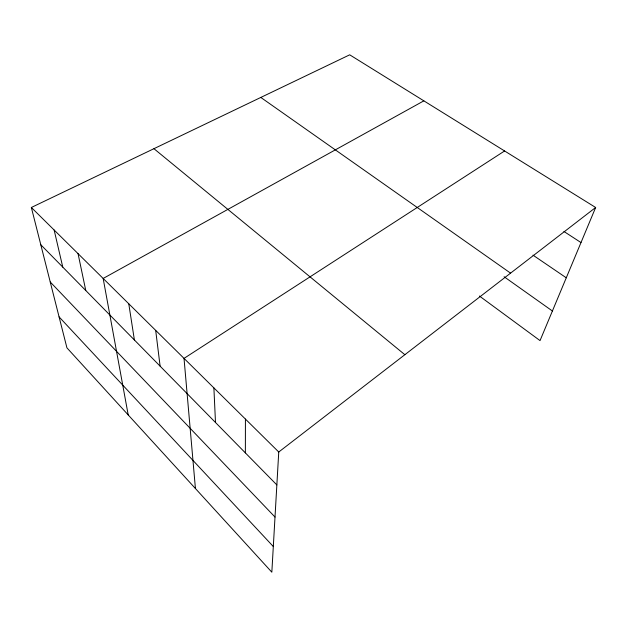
<?xml version="1.0" encoding="UTF-8"?>
<svg xmlns="http://www.w3.org/2000/svg" width="627" height="627" viewBox="0 0 627 627"><rect width="100%" height="100%" fill="white"/><g stroke="black" fill="none" stroke-linecap="round" stroke-linejoin="round"><path stroke-width="0.94" d="M245.369 452.882L245.423 419.071M31.35 207.482L278.749 452.012L271.836 572.185L66.932 347.852L31.35 207.482L349.701 54.815L595.65 207.49L540.035 340.602L479.428 296.03M278.749 452.012L595.65 207.49M504.594 150.966L184.024 358.385L195.428 488.527M423.852 100.845L103.157 278.459L128.214 414.941M563.947 231.481L580.994 242.563M532.981 255.142L566.275 277.792M260.816 97.444L510.566 273.137M504.1 276.742L552.403 311M153.944 148.693L404.862 354.702M40.794 244.749L276.852 484.922M50.231 281.978L275.01 517.056M59.079 316.878L273.309 546.532M54.141 230.015L62.771 267.11M78.046 253.645L85.774 290.513M128.77 303.774L134.397 339.983M155.684 330.382L160.112 366.144M213.893 387.909L215.492 422.488"/></g></svg>
